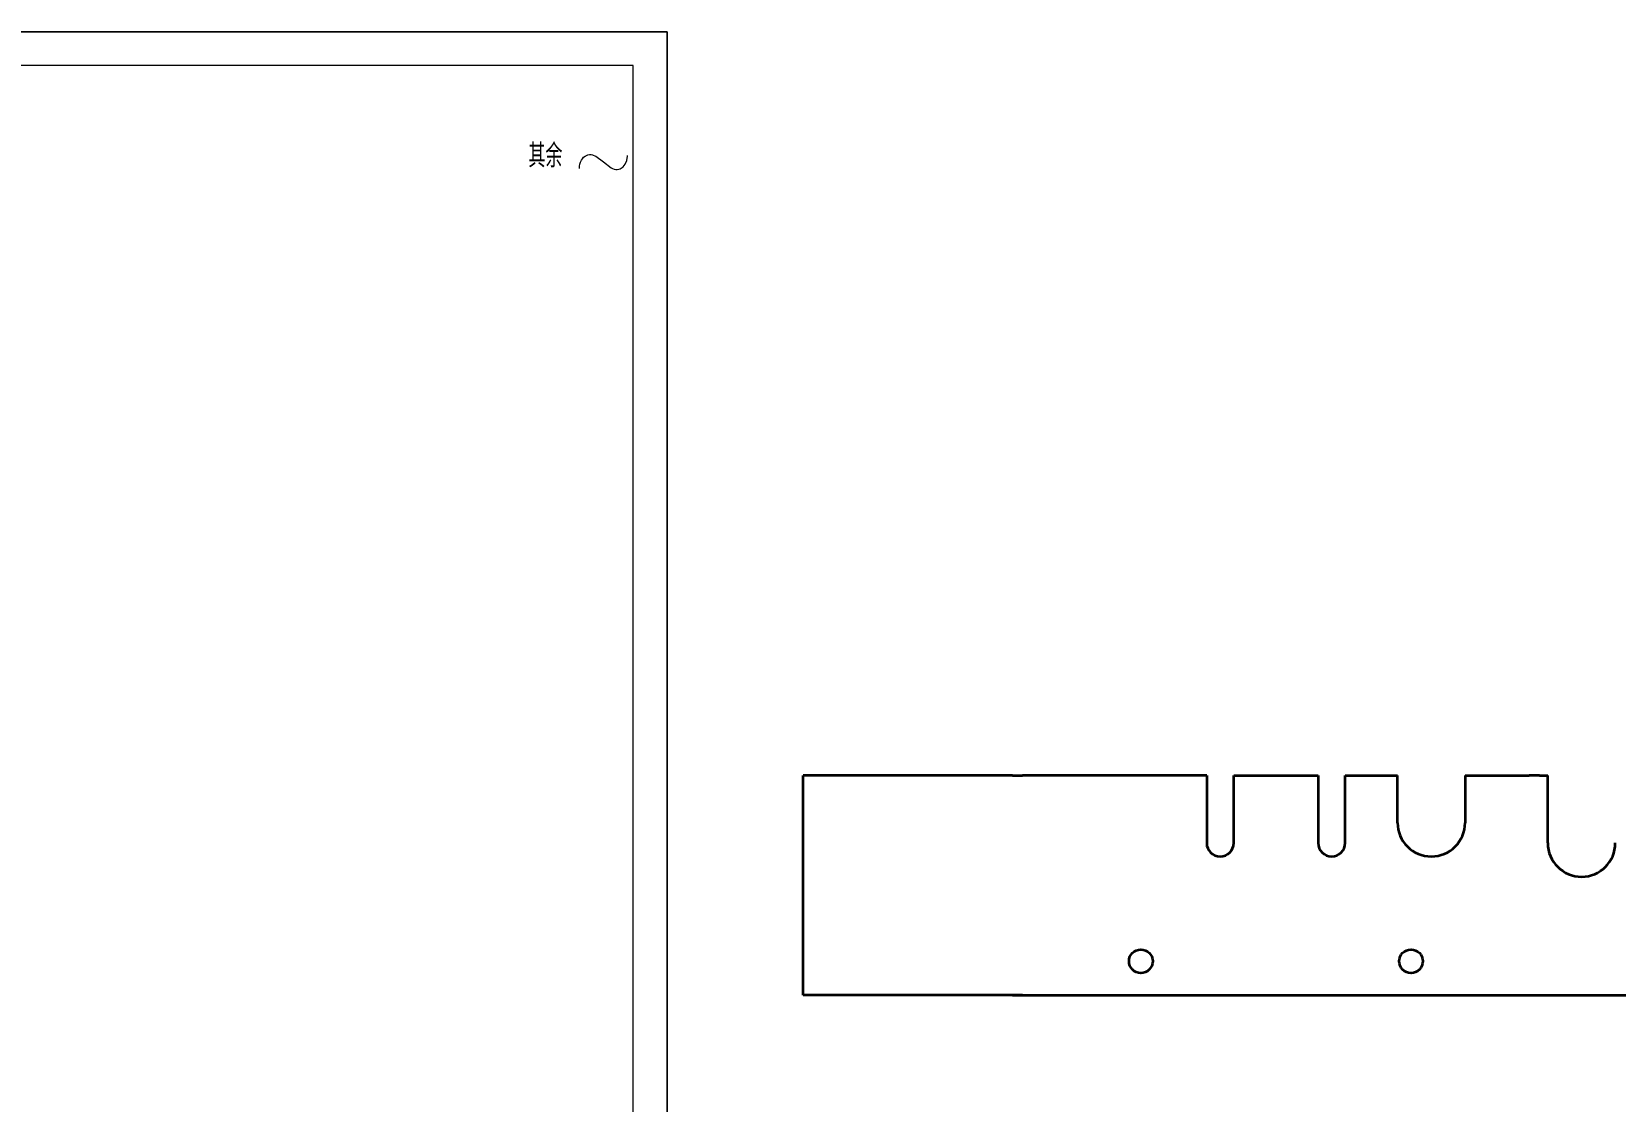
# Model space of a CAD drawing. Header units: inches. Extents: x 269 to 10986, y 1043 to 4337.
# Drawn here: x 7415.3 to 7884.3, y 2027.7 to 2344.2 of the extents above; entities that cross this region are included whole.
import ezdxf

# ---------------------------------------------------------------- set-up
doc = ezdxf.new("R2010")
doc.units = ezdxf.units.IN
doc.header["$MEASUREMENT"] = 0
doc.linetypes.add('DOT2', pattern=[0.125, 0, -0.125])
for name, color, linetype, lineweight in [('图框', 7, 'Continuous', 18), ('标注线', 3, 'Continuous', 18), ('粗实线', 7, 'Continuous', 35)]:
    doc.layers.add(name, color=color, linetype=linetype, lineweight=lineweight)
doc.layers.add('打印', color=7, linetype='Continuous', lineweight=15, plot=False)
doc.layers.add('打印-禁用', color=7, linetype='Continuous', lineweight=15, plot=False)
doc.styles.add('机械长仿宋', font='gbenor.shx', dxfattribs={"height": 1, "bigfont": 'gbcbig.shx'})

# ---------------------------------------------------------------- blocks, each defined once
blk = doc.blocks.new('GZDEH零件A3图框V01版')
at = {"layer": '图框', "linetype": 'Continuous'}
for p, q in [((3272.49, -1554.46), (2882.49, -1554.46)), ((3272.49, -1832.96), (3272.49, -1554.46))]:
    blk.add_line(p, q, dxfattribs=at)
at = {"layer": '打印-禁用', "linetype": 'Continuous'}
for p, q in [((3277.49, -1549.46), (2857.49, -1549.46)), ((3277.49, -1846.46), (3277.49, -1549.46))]:
    blk.add_line(p, q, dxfattribs=at)
blk = doc.blocks.new('DEH A3')
at = {"layer": '图框'}
blk.add_blockref('GZDEH零件A3图框V01版', (-2857.49, 1846.46), dxfattribs=at)
blk = doc.blocks.new('其余不去材料')
at = {"layer": '标注线', "color": 2, "lineweight": 13}
for points in [[(0, 0.17), (0.01, 0.48), (0.07, 0.79), (0.16, 1.09), (0.28, 1.36), (0.44, 1.6), (0.62, 1.8), (0.82, 1.97), (1.04, 2.09), (1.26, 2.17), (1.49, 2.21), (1.72, 2.21), (1.94, 2.17), (2.37, 1.97), (2.41, 1.95)], [(2.41, 1.95), (3.55, 1.11), (4.7, 0.27)], [(4.7, 0.27), (4.91, 0.14), (5.14, 0.05), (5.37, 0), (5.6, 0), (5.82, 0.04), (6.04, 0.11), (6.45, 0.38), (6.79, 0.8), (7.02, 1.34), (7.11, 1.95), (7.11, 2.09)]]:
    blk.add_lwpolyline(points, dxfattribs=at)
at = {"layer": '标注线', "color": 7, "linetype": 'DOT2', "style": '机械长仿宋'}
blk.add_text('其余', height=3.5, dxfattribs=at).set_placement((-7.56, 0.3))

msp = doc.modelspace()

# ---------------------------------------------------------------- linework, layer by layer
at = {"layer": '打印'}
msp.add_lwpolyline([(6763.453, 2344.234), (7603.453, 2344.234), (7603.453, 1750.234), (6763.453, 1750.234)], close=True, dxfattribs=at)
at = {"layer": '粗实线'}
for p, q in [((7683.257, 2124.175), (7643.757, 2124.175)), ((7643.757, 2059.175), (7643.757, 2124.175)), ((7763.257, 2124.175), (7708.757, 2124.175)), ((7763.257, 2124.175), (7763.257, 2104.175)), ((7771.257, 2124.175), (7796.257, 2124.175)), ((7771.257, 2104.175), (7771.257, 2124.175)), ((7796.257, 2124.175), (7796.257, 2104.175)), ((7804.257, 2104.175), (7804.257, 2124.175)), ((7864.257, 2104.175), (7864.257, 2124.175)), ((7705.757, 2059.175), (7643.757, 2059.175)), ((7708.757, 2059.175), (7858.757, 2059.175)), ((7861.757, 2059.175), (7923.757, 2059.175))]:
    msp.add_line(p, q, dxfattribs=at)
at = {"layer": '粗实线', "ltscale": 0.5}
msp.add_line((7703.257, 2124.175), (7683.257, 2124.175), dxfattribs=at)
at = {"layer": '粗实线', "ltscale": 0.0625}
for p, q in [((7705.757, 2124.175), (7703.257, 2124.175)), ((7861.757, 2124.175), (7864.257, 2124.175))]:
    msp.add_line(p, q, dxfattribs=at)
at = {"layer": '粗实线', "ltscale": 0.075}
for p, q in [((7705.757, 2124.175), (7708.757, 2124.175)), ((7705.757, 2124.175), (7708.757, 2124.175)), ((7861.757, 2124.175), (7858.757, 2124.175)), ((7861.757, 2124.175), (7858.757, 2124.175)), ((7705.757, 2059.175), (7708.757, 2059.175)), ((7708.757, 2059.175), (7705.757, 2059.175)), ((7858.757, 2059.175), (7861.757, 2059.175)), ((7858.757, 2059.175), (7861.757, 2059.175))]:
    msp.add_line(p, q, dxfattribs=at)
at = {"layer": '粗实线', "ltscale": 0.3875}
msp.add_line((7804.257, 2124.175), (7819.757, 2124.175), dxfattribs=at)
at = {"layer": '粗实线', "ltscale": 0.35}
for p, q in [((7819.757, 2110.175), (7819.757, 2124.175)), ((7839.757, 2124.175), (7839.757, 2110.175))]:
    msp.add_line(p, q, dxfattribs=at)
at = {"layer": '粗实线', "ltscale": 0.475}
msp.add_line((7839.757, 2124.175), (7858.757, 2124.175), dxfattribs=at)
at = {"layer": '粗实线'}
for centre in [(7743.757, 2069.175), (7823.757, 2069.175)]:
    msp.add_circle(centre, 3.5, dxfattribs=at)
for centre, radius in [((7829.757, 2110.175), 10), ((7767.257, 2104.175), 4), ((7800.257, 2104.175), 4), ((7874.257, 2104.175), 10)]:
    msp.add_arc(centre, radius, 180, 0, dxfattribs=at)

# ---------------------------------------------------------------- block references
at = {"layer": '图框', "xscale": 2, "yscale": 2, "zscale": 2}
msp.add_blockref('DEH A3', (6763.453, 1750.234), dxfattribs=at)
at = {"layer": '标注线', "xscale": 2, "yscale": 2, "zscale": 2}
msp.add_blockref('其余不去材料', (7577.516, 2303.458), dxfattribs=at)

doc.saveas('drawing.dxf')
